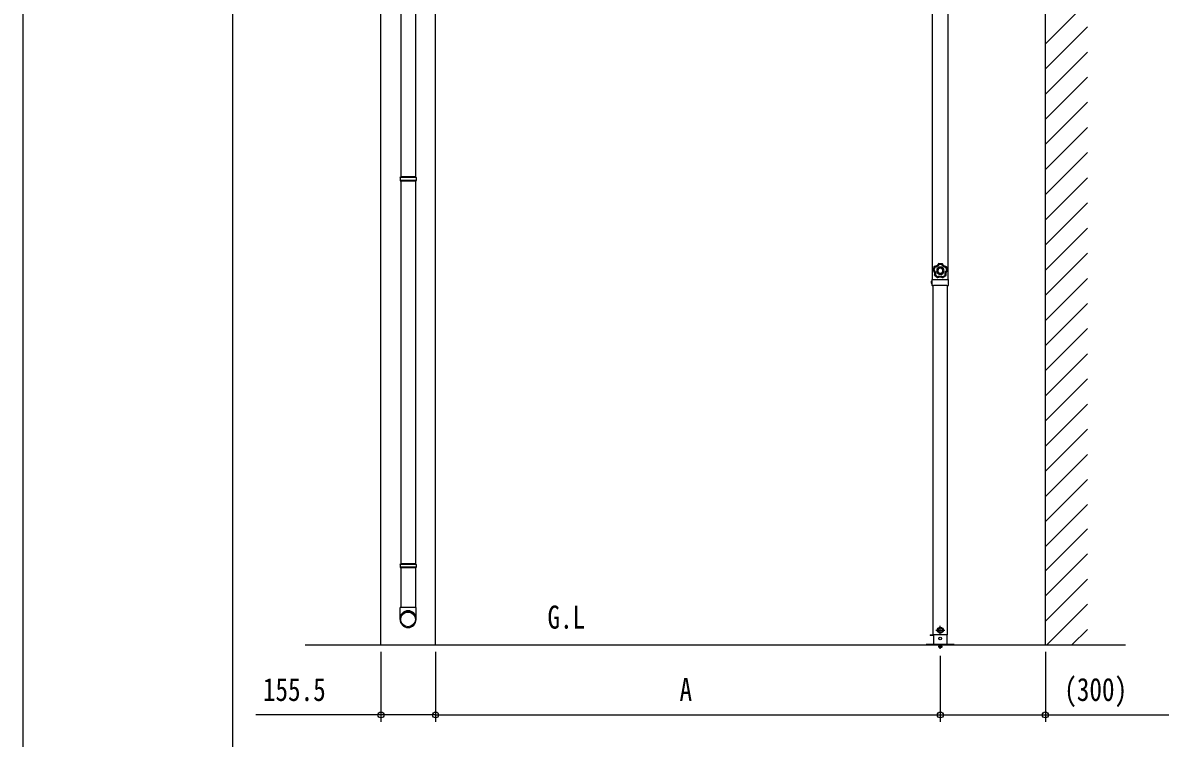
# Model space of a CAD drawing. Units: millimetres on the paper. Extents: x -420 to 420, y -297 to 297.
# Drawn here: x -420.5 to -258.1, y 91.4 to 193.7 of the extents above; entities that cross this region are included whole.
import ezdxf
from ezdxf.enums import TextEntityAlignment as Align

# ---------------------------------------------------------------- set-up
doc = ezdxf.new("R2010")
doc.units = ezdxf.units.MM
for name, color, linetype in [('0-2_USER1', 3, 'Continuous'), ('0-5_YKK_13', 4, 'Continuous'), ('0-6_YKK_A1', 4, 'Continuous'), ('0-7_YKK_D', 6, 'Continuous'), ('0-8_YKK_ZWAK', 7, 'Continuous'), ('0-9_YSS_K', 3, 'Continuous')]:
    doc.layers.add(name, color=color, linetype=linetype)
doc.styles.add('ＭＳ ゴシック', font='')
doc.styles.get('ＭＳ ゴシック').set_extended_font_data('MS Gothic')

msp = doc.modelspace()

# ---------------------------------------------------------------- linework, layer by layer
at = {"layer": '0-5_YKK_13'}
for p, q in [((-366.523, 226.276), (-366.523, 171.633)), ((-364.423, 226.276), (-364.423, 171.633)), ((-366.623, 171.533), (-366.573, 171.633)), ((-364.323, 171.533), (-366.623, 171.533)), ((-364.323, 171.133), (-366.623, 171.133)), ((-364.373, 171.633), (-366.573, 171.633)), ((-364.373, 171.033), (-366.573, 171.033)), ((-366.523, 171.033), (-366.523, 116.389)), ((-364.423, 171.033), (-364.423, 116.389)), ((-364.323, 171.533), (-364.373, 171.633)), ((-364.323, 171.133), (-364.373, 171.033)), ((-364.323, 171.533), (-364.323, 171.133)), ((-289.725, 159.252), (-289.742, 159.237)), ((-289.725, 159.252), (-289.742, 159.237)), ((-289.732, 159.22), (-289.742, 159.237)), ((-289.715, 159.235), (-289.732, 159.22)), ((-289.715, 159.235), (-289.732, 159.22)), ((-289.169, 159.242), (-289.725, 159.252)), ((-289.725, 159.252), (-289.715, 159.235)), ((-289.169, 159.242), (-289.725, 159.252)), ((-289.18, 159.226), (-289.715, 159.235)), ((-289.18, 159.226), (-289.169, 159.242)), ((-289.164, 159.21), (-289.18, 159.226)), ((-289.164, 159.21), (-289.18, 159.226)), ((-289.153, 159.226), (-289.169, 159.242)), ((-289.153, 159.226), (-289.169, 159.242)), ((-289.153, 159.226), (-289.164, 159.21)), ((-290.332, 158.827), (-290.513, 158.301)), ((-290.332, 158.827), (-290.513, 158.301)), ((-290.513, 158.301), (-290.494, 158.306)), ((-290.513, 158.301), (-290.504, 158.281)), ((-290.513, 158.301), (-290.504, 158.281)), ((-290.485, 158.285), (-290.504, 158.281)), ((-290.32, 158.811), (-290.494, 158.306)), ((-290.494, 158.306), (-290.485, 158.285)), ((-290.494, 158.306), (-290.485, 158.285)), ((-290.312, 158.838), (-290.332, 158.827)), ((-290.312, 158.838), (-290.332, 158.827)), ((-290.32, 158.812), (-290.332, 158.827)), ((-290.3, 158.823), (-290.32, 158.811)), ((-290.3, 158.823), (-290.32, 158.812)), ((-290.312, 158.838), (-290.3, 158.823)), ((-290.3, 157.615), (-290.282, 157.622)), ((-290.3, 157.615), (-290.296, 157.593)), ((-290.3, 157.615), (-290.296, 157.593)), ((-290.278, 157.6), (-290.296, 157.593)), ((-290.296, 157.593), (-289.852, 157.259)), ((-290.296, 157.593), (-289.852, 157.259)), ((-290.282, 157.622), (-290.278, 157.6)), ((-290.282, 157.622), (-290.278, 157.6)), ((-290.278, 157.6), (-289.851, 157.278)), ((-290.176, 157.633), (-289.847, 157.385)), ((-289.243, 159.139), (-289.655, 159.146)), ((-289.112, 157.372), (-288.775, 157.608)), ((-289.112, 157.265), (-288.675, 157.572)), ((-288.675, 157.572), (-288.669, 157.594)), ((-288.675, 157.572), (-288.669, 157.594)), ((-288.657, 157.564), (-288.675, 157.572)), ((-288.669, 157.594), (-288.652, 157.587)), ((-288.657, 157.564), (-288.652, 157.587)), ((-288.657, 157.564), (-288.652, 157.587)), ((-288.536, 158.303), (-288.656, 158.697)), ((-288.61, 158.793), (-288.597, 158.808)), ((-288.59, 158.781), (-288.61, 158.793)), ((-288.59, 158.781), (-288.61, 158.793)), ((-288.578, 158.796), (-288.597, 158.808)), ((-288.578, 158.796), (-288.597, 158.808)), ((-288.578, 158.796), (-288.59, 158.781)), ((-288.434, 158.27), (-288.59, 158.781)), ((-288.444, 158.249), (-288.434, 158.27)), ((-288.444, 158.249), (-288.434, 158.27)), ((-288.425, 158.244), (-288.444, 158.249)), ((-290.769, 156.687), (-290.676, 156.642)), ((-290.769, 156.482), (-290.676, 156.527)), ((-290.694, 156.772), (-290.668, 156.772)), ((-290.668, 156.959), (-290.668, 156.734)), ((-290.668, 156.772), (-290.668, 156.397)), ((-290.668, 156.434), (-290.668, 156.184)), ((-290.584, 156.984), (-290.643, 156.984)), ((-290.584, 156.109), (-290.593, 156.109)), ((-290.584, 156.984), (-288.298, 156.984)), ((-290.538, 156.109), (-290.584, 156.109)), ((-290.563, 156.109), (-290.454, 156.109)), ((-290.454, 156.109), (-290.427, 156.109)), ((-288.515, 156.109), (-290.427, 156.109)), ((-289.852, 157.259), (-289.851, 157.278)), ((-289.852, 157.259), (-289.83, 157.261)), ((-289.852, 157.259), (-289.83, 157.261)), ((-289.851, 157.278), (-289.828, 157.28)), ((-289.851, 157.278), (-289.828, 157.28)), ((-289.828, 157.28), (-289.83, 157.261)), ((-289.135, 157.268), (-289.112, 157.265)), ((-289.134, 157.249), (-289.135, 157.268)), ((-289.135, 157.268), (-289.112, 157.265)), ((-289.134, 157.249), (-289.112, 157.246)), ((-289.134, 157.249), (-289.112, 157.246)), ((-289.112, 157.246), (-288.657, 157.564)), ((-289.112, 157.246), (-288.657, 157.564)), ((-289.112, 157.265), (-289.112, 157.246)), ((-288.515, 156.109), (-288.488, 156.109)), ((-288.488, 156.109), (-288.363, 156.109)), ((-288.348, 156.109), (-288.388, 156.109)), ((-288.273, 156.184), (-288.273, 156.959)), ((-366.623, 116.289), (-366.573, 116.389)), ((-364.323, 116.289), (-366.623, 116.289)), ((-364.323, 115.889), (-366.623, 115.889)), ((-364.373, 116.389), (-366.573, 116.389)), ((-364.373, 115.789), (-366.573, 115.789)), ((-366.523, 115.789), (-366.523, 110.133)), ((-364.423, 115.789), (-364.423, 110.133)), ((-364.323, 116.289), (-364.373, 116.389)), ((-364.323, 115.889), (-364.373, 115.789)), ((-364.323, 116.289), (-364.323, 115.889)), ((-366.623, 108.426), (-366.623, 110.133)), ((-364.323, 110.133), (-366.623, 110.133)), ((-364.323, 108.426), (-364.323, 110.133)), ((-289.465, 106.257), (-289.465, 107.507)), ((-290.915, 106.217), (-290.915, 106.117)), ((-290.915, 106.217), (-290.42, 106.217)), ((-290.42, 106.117), (-290.915, 106.117)), ((-290.42, 106.232), (-290.42, 104.835)), ((-290.09, 106.882), (-288.84, 106.882)), ((-288.51, 104.835), (-288.51, 106.232)), ((-287.465, 104.835), (-291.465, 104.835)), ((-289.777, 104.535), (-289.152, 104.535)), ((-289.465, 104.222), (-289.465, 104.847)), ((-287.465, 104.785), (-287.465, 104.835))]:
    msp.add_line(p, q, dxfattribs=at)
for points in [[(-366.623, 171.533), (-366.623, 171.133), (-366.573, 171.033)], [(-289.742, 159.237), (-289.755, 159.206), (-289.77, 159.175), (-289.784, 159.15), (-289.792, 159.135), (-289.801, 159.121), (-289.811, 159.107), (-289.821, 159.093), (-289.831, 159.08), (-289.866, 159.039), (-289.914, 158.992), (-289.966, 158.951), (-290.023, 158.915), (-290.083, 158.886), (-290.134, 158.868), (-290.15, 158.863), (-290.166, 158.858), (-290.183, 158.854), (-290.199, 158.85), (-290.216, 158.847), (-290.245, 158.843), (-290.278, 158.839), (-290.312, 158.838)], [(-290.3, 158.823), (-290.267, 158.824), (-290.234, 158.828), (-290.204, 158.832), (-290.188, 158.835), (-290.172, 158.839), (-290.156, 158.843), (-290.14, 158.847), (-290.124, 158.852), (-290.098, 158.861), (-290.068, 158.873), (-290.038, 158.887), (-290.022, 158.895), (-290.007, 158.903), (-289.993, 158.912), (-289.979, 158.92), (-289.965, 158.929), (-289.938, 158.949), (-289.888, 158.991), (-289.842, 159.038), (-289.812, 159.076), (-289.793, 159.103), (-289.775, 159.131), (-289.759, 159.16), (-289.745, 159.19), (-289.732, 159.22)], [(-289.732, 159.22), (-289.73, 159.219), (-289.727, 159.215), (-289.722, 159.211), (-289.715, 159.204), (-289.707, 159.197), (-289.697, 159.188), (-289.687, 159.179), (-289.677, 159.168), (-289.666, 159.157), (-289.655, 159.146), (-289.67, 159.115), (-289.687, 159.084), (-289.703, 159.058), (-289.712, 159.044), (-289.722, 159.029), (-289.732, 159.015), (-289.743, 159.001), (-289.754, 158.988), (-289.788, 158.949), (-289.838, 158.901), (-289.892, 158.858), (-289.911, 158.845), (-289.926, 158.835), (-289.941, 158.826), (-289.956, 158.817), (-289.971, 158.809), (-289.991, 158.798), (-290.023, 158.784), (-290.054, 158.771), (-290.087, 158.759), (-290.12, 158.749), (-290.153, 158.74), (-290.188, 158.734), (-290.222, 158.728), (-290.257, 158.725)], [(-289.715, 159.235), (-289.713, 159.233), (-289.711, 159.23), (-289.706, 159.224), (-289.701, 159.216), (-289.695, 159.207), (-289.688, 159.196), (-289.68, 159.185), (-289.672, 159.173), (-289.663, 159.16), (-289.655, 159.146)], [(-289.18, 159.226), (-289.182, 159.224), (-289.185, 159.22), (-289.189, 159.215), (-289.195, 159.207), (-289.201, 159.198), (-289.209, 159.188), (-289.217, 159.177), (-289.226, 159.165), (-289.234, 159.152), (-289.243, 159.139)], [(-289.164, 159.21), (-289.165, 159.209), (-289.169, 159.206), (-289.174, 159.201), (-289.181, 159.195), (-289.19, 159.188), (-289.199, 159.18), (-289.21, 159.17), (-289.221, 159.16), (-289.232, 159.15), (-289.243, 159.139)], [(-289.164, 159.21), (-289.152, 159.179), (-289.138, 159.149), (-289.123, 159.119), (-289.107, 159.091), (-289.088, 159.063), (-289.069, 159.036), (-289.048, 159.011), (-289.026, 158.986), (-289.011, 158.971), (-288.999, 158.959), (-288.987, 158.948), (-288.974, 158.937), (-288.961, 158.927), (-288.943, 158.913), (-288.889, 158.877), (-288.83, 158.847), (-288.784, 158.829), (-288.769, 158.823), (-288.753, 158.818), (-288.737, 158.814), (-288.721, 158.81), (-288.705, 158.806), (-288.676, 158.801), (-288.643, 158.796), (-288.61, 158.793)], [(-288.597, 158.808), (-288.631, 158.811), (-288.664, 158.815), (-288.693, 158.821), (-288.709, 158.824), (-288.726, 158.829), (-288.742, 158.833), (-288.758, 158.838), (-288.774, 158.844), (-288.824, 158.864), (-288.883, 158.895), (-288.938, 158.933), (-288.99, 158.976), (-289.036, 159.024), (-289.07, 159.067), (-289.079, 159.08), (-289.088, 159.094), (-289.097, 159.109), (-289.106, 159.123), (-289.114, 159.138), (-289.127, 159.164), (-289.141, 159.195), (-289.153, 159.226)], [(-290.504, 158.281), (-290.478, 158.259), (-290.454, 158.235), (-290.434, 158.214), (-290.423, 158.201), (-290.412, 158.188), (-290.402, 158.175), (-290.392, 158.162), (-290.382, 158.148), (-290.354, 158.102), (-290.324, 158.042), (-290.301, 157.979), (-290.285, 157.914), (-290.276, 157.848), (-290.274, 157.794), (-290.274, 157.777), (-290.275, 157.76), (-290.276, 157.743), (-290.278, 157.727), (-290.28, 157.71), (-290.284, 157.681), (-290.291, 157.648), (-290.3, 157.615)], [(-290.494, 158.306), (-290.492, 158.307), (-290.487, 158.308), (-290.48, 158.31), (-290.471, 158.313), (-290.461, 158.316), (-290.449, 158.32), (-290.435, 158.324), (-290.421, 158.328), (-290.406, 158.332), (-290.391, 158.336)], [(-290.485, 158.285), (-290.483, 158.286), (-290.479, 158.289), (-290.473, 158.292), (-290.465, 158.297), (-290.455, 158.302), (-290.444, 158.308), (-290.432, 158.315), (-290.419, 158.322), (-290.405, 158.329), (-290.391, 158.336), (-290.366, 158.312), (-290.342, 158.286), (-290.322, 158.263), (-290.311, 158.249), (-290.3, 158.235), (-290.29, 158.221), (-290.28, 158.207), (-290.27, 158.192), (-290.244, 158.148), (-290.214, 158.086), (-290.19, 158.021), (-290.183, 157.998), (-290.179, 157.982), (-290.175, 157.965), (-290.171, 157.948), (-290.168, 157.931), (-290.164, 157.908), (-290.16, 157.874), (-290.157, 157.84), (-290.156, 157.805), (-290.157, 157.771), (-290.159, 157.736), (-290.163, 157.701), (-290.168, 157.667), (-290.176, 157.633)], [(-290.282, 157.622), (-290.274, 157.654), (-290.267, 157.687), (-290.262, 157.716), (-290.26, 157.732), (-290.258, 157.749), (-290.257, 157.766), (-290.256, 157.782), (-290.256, 157.798), (-290.257, 157.826), (-290.259, 157.858), (-290.263, 157.891), (-290.266, 157.909), (-290.269, 157.925), (-290.272, 157.941), (-290.276, 157.958), (-290.28, 157.974), (-290.29, 158.005), (-290.315, 158.066), (-290.346, 158.124), (-290.372, 158.164), (-290.392, 158.191), (-290.413, 158.216), (-290.436, 158.24), (-290.46, 158.263), (-290.485, 158.285)], [(-290.32, 158.811), (-290.319, 158.811), (-290.319, 158.81), (-290.318, 158.808), (-290.316, 158.806), (-290.315, 158.804), (-290.313, 158.801), (-290.311, 158.798), (-290.308, 158.795), (-290.306, 158.791), (-290.303, 158.787), (-290.299, 158.782), (-290.292, 158.772), (-290.285, 158.762), (-290.278, 158.753), (-290.274, 158.748), (-290.27, 158.742), (-290.266, 158.736), (-290.261, 158.73), (-290.257, 158.725), (-290.391, 158.336)], [(-290.3, 158.823), (-290.299, 158.822), (-290.299, 158.821), (-290.298, 158.819), (-290.297, 158.817), (-290.296, 158.814), (-290.295, 158.811), (-290.294, 158.808), (-290.292, 158.804), (-290.29, 158.8), (-290.288, 158.795), (-290.286, 158.789), (-290.281, 158.778), (-290.276, 158.767), (-290.272, 158.757), (-290.269, 158.751), (-290.266, 158.744), (-290.263, 158.738), (-290.26, 158.731), (-290.257, 158.725)], [(-290.282, 157.622), (-290.28, 157.622), (-290.275, 157.623), (-290.268, 157.623), (-290.259, 157.624), (-290.248, 157.625), (-290.235, 157.626), (-290.222, 157.627), (-290.207, 157.629), (-290.191, 157.631), (-290.176, 157.633)], [(-290.278, 157.6), (-290.276, 157.6), (-290.271, 157.602), (-290.264, 157.604), (-290.255, 157.606), (-290.245, 157.61), (-290.233, 157.614), (-290.22, 157.618), (-290.205, 157.622), (-290.191, 157.627), (-290.176, 157.633)], [(-288.61, 158.793), (-288.611, 158.791), (-288.613, 158.787), (-288.616, 158.78), (-288.62, 158.772), (-288.624, 158.762), (-288.63, 158.75), (-288.636, 158.738), (-288.642, 158.725), (-288.649, 158.711), (-288.656, 158.697), (-288.691, 158.702), (-288.726, 158.708), (-288.76, 158.716), (-288.794, 158.726), (-288.827, 158.738), (-288.875, 158.758), (-288.937, 158.79), (-288.996, 158.828), (-289.02, 158.846), (-289.034, 158.857), (-289.047, 158.868), (-289.061, 158.88), (-289.073, 158.892), (-289.089, 158.907), (-289.113, 158.932), (-289.136, 158.959), (-289.157, 158.986), (-289.177, 159.015), (-289.196, 159.045), (-289.213, 159.075), (-289.229, 159.107), (-289.243, 159.139)], [(-288.669, 157.594), (-288.672, 157.594), (-288.676, 157.595), (-288.683, 157.596), (-288.693, 157.597), (-288.704, 157.598), (-288.716, 157.599), (-288.73, 157.601), (-288.745, 157.603), (-288.76, 157.606), (-288.775, 157.608), (-288.782, 157.643), (-288.786, 157.678), (-288.789, 157.713), (-288.79, 157.748), (-288.789, 157.783), (-288.785, 157.836), (-288.774, 157.904), (-288.756, 157.971), (-288.746, 158), (-288.74, 158.017), (-288.733, 158.033), (-288.726, 158.049), (-288.719, 158.065), (-288.709, 158.085), (-288.692, 158.115), (-288.674, 158.145), (-288.655, 158.174), (-288.634, 158.202), (-288.611, 158.229), (-288.587, 158.255), (-288.562, 158.28), (-288.536, 158.303)], [(-288.675, 157.572), (-288.677, 157.572), (-288.681, 157.574), (-288.688, 157.576), (-288.697, 157.579), (-288.707, 157.583), (-288.719, 157.587), (-288.732, 157.592), (-288.746, 157.597), (-288.761, 157.603), (-288.775, 157.608)], [(-288.444, 158.249), (-288.47, 158.228), (-288.494, 158.206), (-288.518, 158.183), (-288.54, 158.158), (-288.561, 158.132), (-288.58, 158.106), (-288.598, 158.078), (-288.614, 158.05), (-288.624, 158.03), (-288.632, 158.015), (-288.638, 158), (-288.645, 157.985), (-288.651, 157.969), (-288.658, 157.948), (-288.675, 157.885), (-288.686, 157.82), (-288.689, 157.771), (-288.69, 157.754), (-288.689, 157.738), (-288.689, 157.721), (-288.688, 157.705), (-288.686, 157.688), (-288.683, 157.659), (-288.677, 157.626), (-288.669, 157.594)], [(-288.652, 157.587), (-288.659, 157.619), (-288.665, 157.652), (-288.669, 157.682), (-288.67, 157.698), (-288.671, 157.715), (-288.672, 157.732), (-288.672, 157.749), (-288.672, 157.765), (-288.668, 157.82), (-288.656, 157.885), (-288.638, 157.95), (-288.613, 158.012), (-288.582, 158.07), (-288.551, 158.116), (-288.541, 158.129), (-288.531, 158.142), (-288.52, 158.155), (-288.509, 158.168), (-288.497, 158.18), (-288.476, 158.201), (-288.451, 158.223), (-288.425, 158.244)], [(-288.59, 158.781), (-288.592, 158.78), (-288.594, 158.776), (-288.599, 158.77), (-288.604, 158.762), (-288.611, 158.754), (-288.619, 158.744), (-288.627, 158.733), (-288.637, 158.721), (-288.646, 158.709), (-288.656, 158.697)], [(-288.434, 158.27), (-288.436, 158.271), (-288.441, 158.272), (-288.447, 158.275), (-288.456, 158.278), (-288.467, 158.282), (-288.479, 158.286), (-288.492, 158.29), (-288.506, 158.294), (-288.521, 158.299), (-288.536, 158.303)], [(-288.444, 158.249), (-288.446, 158.251), (-288.45, 158.253), (-288.456, 158.257), (-288.464, 158.262), (-288.473, 158.267), (-288.484, 158.274), (-288.496, 158.281), (-288.509, 158.288), (-288.522, 158.296), (-288.536, 158.303)], [(-290.694, 156.772), (-290.694, 156.397), (-290.668, 156.397)], [(-289.851, 157.278), (-289.851, 157.28), (-289.851, 157.285), (-289.851, 157.292), (-289.851, 157.301), (-289.85, 157.313), (-289.85, 157.325), (-289.85, 157.339), (-289.849, 157.354), (-289.848, 157.369), (-289.847, 157.385)], [(-289.828, 157.28), (-289.829, 157.282), (-289.83, 157.287), (-289.831, 157.294), (-289.833, 157.303), (-289.835, 157.314), (-289.837, 157.326), (-289.84, 157.34), (-289.842, 157.354), (-289.845, 157.37), (-289.847, 157.385), (-289.816, 157.402), (-289.784, 157.417), (-289.752, 157.43), (-289.719, 157.442), (-289.685, 157.452), (-289.634, 157.465), (-289.566, 157.475), (-289.496, 157.479), (-289.465, 157.478), (-289.448, 157.478), (-289.43, 157.476), (-289.413, 157.475), (-289.395, 157.473), (-289.374, 157.469), (-289.339, 157.463), (-289.306, 157.455), (-289.272, 157.445), (-289.239, 157.434), (-289.206, 157.421), (-289.174, 157.406), (-289.143, 157.39), (-289.112, 157.372)], [(-289.83, 157.261), (-289.801, 157.278), (-289.771, 157.294), (-289.745, 157.306), (-289.729, 157.313), (-289.714, 157.319), (-289.698, 157.325), (-289.682, 157.33), (-289.666, 157.335), (-289.613, 157.348), (-289.547, 157.358), (-289.48, 157.36), (-289.413, 157.355), (-289.348, 157.344), (-289.296, 157.329), (-289.28, 157.323), (-289.264, 157.318), (-289.248, 157.311), (-289.233, 157.305), (-289.218, 157.297), (-289.192, 157.284), (-289.163, 157.267), (-289.134, 157.249)], [(-289.135, 157.268), (-289.163, 157.286), (-289.192, 157.303), (-289.221, 157.318), (-289.252, 157.331), (-289.283, 157.343), (-289.314, 157.353), (-289.346, 157.362), (-289.378, 157.368), (-289.4, 157.372), (-289.416, 157.374), (-289.432, 157.376), (-289.449, 157.377), (-289.466, 157.378), (-289.488, 157.379), (-289.553, 157.376), (-289.618, 157.366), (-289.666, 157.354), (-289.682, 157.349), (-289.698, 157.344), (-289.713, 157.338), (-289.729, 157.332), (-289.744, 157.325), (-289.77, 157.313), (-289.8, 157.297), (-289.828, 157.28)], [(-289.135, 157.268), (-289.135, 157.27), (-289.133, 157.275), (-289.132, 157.282), (-289.13, 157.291), (-289.127, 157.301), (-289.124, 157.314), (-289.121, 157.327), (-289.118, 157.342), (-289.115, 157.357), (-289.112, 157.372)], [(-289.112, 157.265), (-289.112, 157.267), (-289.112, 157.272), (-289.112, 157.279), (-289.112, 157.289), (-289.112, 157.3), (-289.112, 157.312), (-289.112, 157.326), (-289.112, 157.341), (-289.112, 157.357), (-289.112, 157.372)], [(-366.623, 116.289), (-366.623, 115.889), (-366.573, 115.789)], [(-287.465, 104.785), (-291.465, 104.785), (-291.465, 104.835)]]:
    msp.add_lwpolyline(points, dxfattribs=at)
for points in [[(-288.925, 158.225), (-289.024, 158.546), (-289.285, 158.744), (-289.627, 158.75), (-289.895, 158.561), (-290.005, 158.244), (-289.906, 157.923), (-289.644, 157.725), (-289.303, 157.719), (-289.035, 157.908)], [(-289.09, 158.228), (-289.158, 158.451), (-289.34, 158.588), (-289.577, 158.593), (-289.764, 158.461), (-289.84, 158.241), (-289.771, 158.018), (-289.59, 157.881), (-289.353, 157.876), (-289.166, 158.008)], [(-289.465, 107.257), (-289.79, 107.07), (-289.79, 106.694), (-289.465, 106.507), (-289.14, 106.694), (-289.14, 107.07)]]:
    msp.add_lwpolyline(points, close=True, dxfattribs=at)
for centre, radius in [((-289.465, 106.882), 0.425), ((-289.465, 106.882), 0.385), ((-289.465, 106.882), 0.325), ((-289.485, 105.702), 0.2), ((-289.465, 104.535), 0.2)]:
    msp.add_circle(centre, radius, dxfattribs=at)
for centre, radius, start, end in [((-290.567, 156.584), 0.226, 124.06671, 235.93329), ((-290.643, 156.959), 0.025, 90, 180), ((-290.593, 156.184), 0.075, 180, 270), ((-288.348, 156.184), 0.075, 270, 0), ((-288.298, 156.959), 0.025, 0, 90)]:
    msp.add_arc(centre, radius, start, end, dxfattribs=at)
for centre, major_axis, ratio, start_param, end_param in [((-365.473, 108.513), (-1.15, 0), 0.996195, 3.1415927, 6.2831853), ((-365.473, 108.426), (-1.15, 0), 0.996195, 3.1415927, 6.2831853), ((-365.473, 108.426), (0, -1.171), 0.981806, 4.712389, 7.8539816)]:
    msp.add_ellipse(centre, major_axis=major_axis, ratio=ratio, start_param=start_param, end_param=end_param, dxfattribs=at)
msp.add_ellipse((-365.473, 108.426), major_axis=(1.05, 0), ratio=0.996195, dxfattribs=at)
at = {"layer": '0-6_YKK_A1'}
for p, q in [((-290.567, 156.984), (-290.567, 236.234)), ((-288.357, 156.984), (-288.357, 236.234)), ((-369.347, 104.785), (-369.347, 235.199)), ((-290.497, 106.232), (-290.497, 156.109)), ((-288.427, 106.232), (-288.427, 156.109)), ((-288.427, 106.232), (-290.497, 106.232)), ((-380.176, 104.785), (-263.026, 104.785))]:
    msp.add_line(p, q, dxfattribs=at)
msp.add_lwpolyline([(-361.547, 104.785), (-361.547, 236.235), (-362.547, 236.235), (-364.09, 236.073)], dxfattribs=at)
at = {"layer": '0-7_YKK_D'}
for p, q in [((-369.347, 103.785), (-369.347, 93.785)), ((-361.547, 103.785), (-361.547, 93.785)), ((-361.547, 103.785), (-361.547, 93.785)), ((-289.465, 103.222), (-289.465, 93.785)), ((-289.465, 103.222), (-289.465, 93.785)), ((-274.465, 103.785), (-274.465, 93.785)), ((-361.547, 94.785), (-289.465, 94.785))]:
    msp.add_line(p, q, dxfattribs=at)
for points in [[(-361.547, 94.785), (-369.347, 94.785), (-387.207, 94.785)], [(-289.465, 94.785), (-274.465, 94.785), (-256.845, 94.785)]]:
    msp.add_lwpolyline(points, dxfattribs=at)
for centre in [(-369.347, 94.785), (-361.547, 94.785), (-361.547, 94.785), (-289.465, 94.785), (-289.465, 94.785), (-274.465, 94.785)]:
    msp.add_circle(centre, 0.425, dxfattribs=at)
at = {"layer": '0-8_YKK_ZWAK'}
msp.add_line((-390.498, -252.5), (-390.498, 277.5), dxfattribs=at)
msp.add_lwpolyline([(-420.5, -297), (420.5, -297), (420.5, 297), (-420.5, 297)], close=True, dxfattribs=at)
at = {"layer": '0-9_YSS_K'}
for p, q in [((-274.465, 104.785), (-274.465, 257.664)), ((-274.465, 190.663), (-268.465, 196.663)), ((-274.465, 187.071), (-268.465, 193.071)), ((-274.465, 183.479), (-268.465, 189.479)), ((-274.465, 179.887), (-268.465, 185.887)), ((-274.465, 176.295), (-268.465, 182.295)), ((-274.465, 172.702), (-268.465, 178.702)), ((-274.465, 169.11), (-268.465, 175.11)), ((-274.465, 165.518), (-268.465, 171.518)), ((-274.465, 161.926), (-268.465, 167.926)), ((-274.465, 158.334), (-268.465, 164.334)), ((-274.465, 154.742), (-268.465, 160.742)), ((-274.465, 151.15), (-268.465, 157.15)), ((-274.465, 147.558), (-268.465, 153.558)), ((-274.465, 143.966), (-268.465, 149.966)), ((-274.465, 140.374), (-268.465, 146.374)), ((-274.465, 136.781), (-268.465, 142.781)), ((-274.465, 133.189), (-268.465, 139.189)), ((-274.465, 129.597), (-268.465, 135.597)), ((-274.465, 126.005), (-268.465, 132.005)), ((-274.465, 122.413), (-268.465, 128.413)), ((-274.465, 118.821), (-268.465, 124.821)), ((-274.465, 115.374), (-268.465, 121.374)), ((-274.465, 111.781), (-268.465, 117.781)), ((-274.465, 108.189), (-268.465, 114.189)), ((-274.277, 104.785), (-268.465, 110.597)), ((-270.685, 104.785), (-268.465, 107.005))]:
    msp.add_line(p, q, dxfattribs=at)

# ---------------------------------------------------------------- texts
at = {"layer": '0-2_USER1', "style": 'ＭＳ ゴシック', "width": 0.8}
msp.add_text('G.L', height=3.299, dxfattribs=at).set_placement((-345.564, 106.119), align=Align.BOTTOM_LEFT)
at = {"layer": '0-7_YKK_D', "style": 'ＭＳ ゴシック', "width": 0.8}
for s, p in [('155.5', (-386.207, 95.785)), ('A', (-326.706, 95.785)), ('(300)', (-271.765, 95.785))]:
    msp.add_text(s, height=3.299, dxfattribs=at).set_placement(p, align=Align.BOTTOM_LEFT)

doc.saveas('drawing.dxf')
